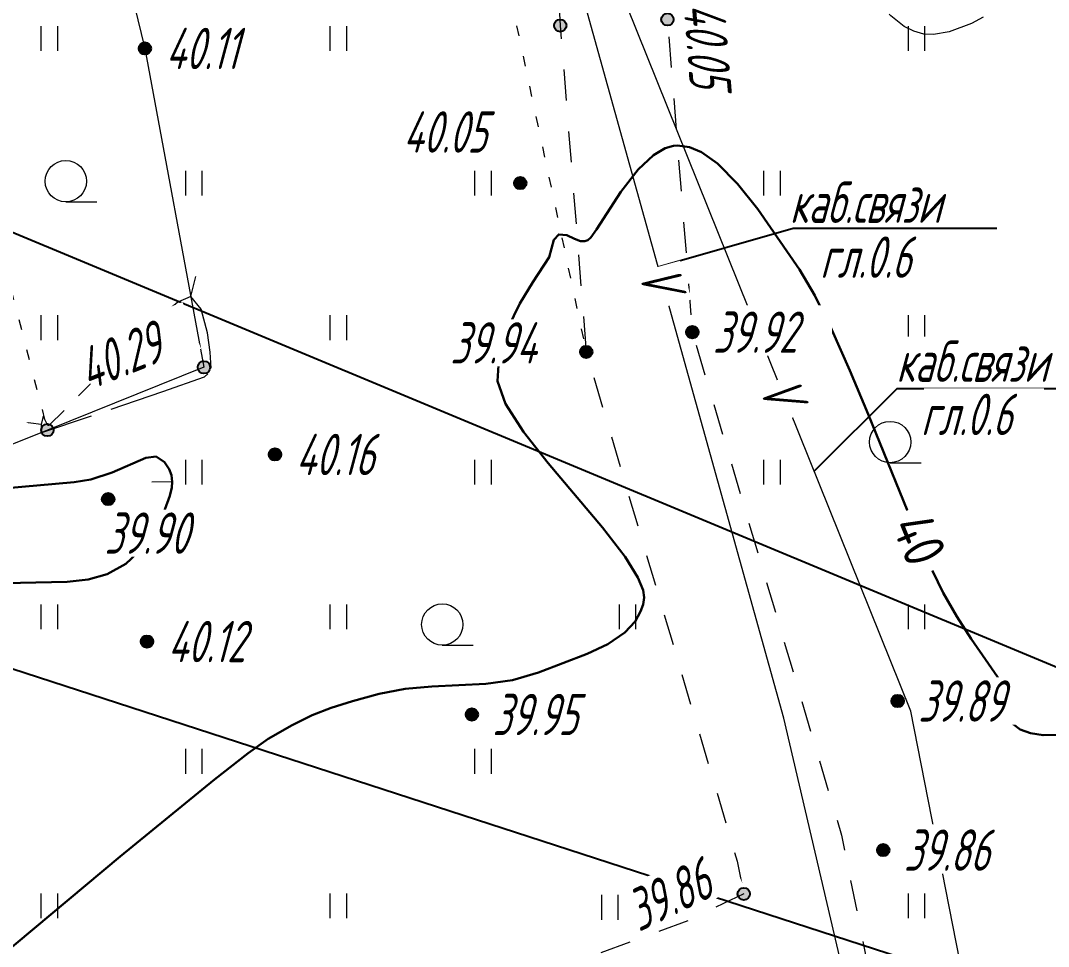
# Model space of a CAD drawing. Extents: x 2208637 to 2213412, y 575334 to 577367.
# Drawn here: x 2210984.3 to 2211009.19, y 576561.32 to 576583.74 of the extents above; entities that cross this region are included whole.
import ezdxf
from ezdxf.enums import TextEntityAlignment as Align

# ---------------------------------------------------------------- set-up
doc = ezdxf.new("R2010")
doc.units = 0
doc.header["$LTSCALE"] = 0.5
for name, pattern in [('2000_366_2', [1.5, 0.5, -1]), ('500_189_3_2', [3, 1.5, -1.5]), ('500_329_3', [6, 5, -1])]:
    doc.linetypes.add(name, pattern=pattern)
doc.layers.get('0').update_dxf_attribs({"lineweight": 25})
for name, color, linetype, lineweight in [('ИИ_ГОРИЗОНТАЛИ_ОСН', 32, 'Continuous', 15), ('ИИ_ГОРИЗОНТАЛИ_УТОЛЩ', 32, 'Continuous', 30), ('ИИ_ДОРОГИ_АД', 7, 'Continuous', 25), ('ИИ_КАБЕЛЯ_СВЯЗИ', 212, 'Continuous', 25), ('ИИ_ОГРАДЫ', 7, 'Continuous', 25), ('ИИ_ОТМЕТКИ', 7, 'Continuous', 25), ('ИИ_ТРАССЫ_КЛС', 5, 'Continuous', 40), ('ИИ_УГОДЬЯ', 7, 'Continuous', 25)]:
    doc.layers.add(name, color=color, linetype=linetype, lineweight=lineweight)
doc.styles.add('BM431', font='', dxfattribs={"height": 1})
doc.styles.add('GOST 2.304', font='cs_gost2304.shx', dxfattribs={"width": 0.8, "oblique": 15})
doc.styles.get('BM431').set_extended_font_data('bm431', italic=True)
doc.linetypes.add('2000_476_2_3', pattern='A,5,-0.5,[36,Topography.shx,S=1,R=0,X=0,Y=0],-0.5,5', length=11)
doc.linetypes.add('500_132_1', pattern='A,4,[3,Topography.shx,S=2.5,R=0,X=0,Y=0],4,-2', length=10)

# ---------------------------------------------------------------- blocks, each defined once
blk = doc.blocks.new('500_329_6')
at = {"color": 0, "linetype": 'Continuous', "lineweight": -2}
blk.add_lwpolyline([(0, 0), (1, 0)], dxfattribs=at)
blk = doc.blocks.new('500_401')
at = {"color": 0, "linetype": 'Continuous', "lineweight": -2}
for points in [[(-0.4, 0), (-0.4, 1.2)], [(0.4, 0), (0.4, 1.2)]]:
    blk.add_lwpolyline(points, dxfattribs=at)
blk = doc.blocks.new('500_379')
at = {"color": 0, "linetype": 'Continuous', "lineweight": -2}
blk.add_lwpolyline([(0, -1), (1.5, -1)], dxfattribs=at)
blk.add_circle((0, 0), 1, dxfattribs=at)
blk = doc.blocks.new('500_330_1')
at = {"linetype": 'Continuous', "lineweight": -2}
h = blk.add_hatch(color=0, dxfattribs=at)
h.dxf.hatch_style = 1
edge = h.paths.add_edge_path()
edge.add_arc((0, 0), 0.3, 0, 360)
at = {"color": 0, "linetype": 'Continuous', "lineweight": -2}
blk.add_circle((0, 0), 0.3, dxfattribs=at)
at = {"color": 0, "linetype": 'Continuous', "lineweight": -2, "style": 'GOST 2.304', "flags": 1}
for tag, p in [('Номер', (-1, -1)), ('Номер_рабочей_станции', (-1, -3.5))]:
    blk.add_attdef(tag, text='', height=2, dxfattribs=at).set_placement(p, align=Align.RIGHT)
at = {"color": 0, "linetype": 'Continuous', "lineweight": -2, "style": 'GOST 2.304'}
blk.add_attdef('Высота', (1, -1), '', height=2, dxfattribs=at)
at = {"color": 0, "linetype": 'Continuous', "lineweight": -2, "style": 'GOST 2.304', "flags": 1}
blk.add_attdef('Код', (0, -3.5), '', height=2, dxfattribs=at)
blk = doc.blocks.new('*U56')
at = {"color": 7, "true_color": 0xffffff}
blk.add_wipeout([(-1.525, 1.1), (1.625, 1.1), (1.625, -1.1), (-1.525, -1.1)], dxfattribs=at)
at = {"color": 0, "linetype": 'Continuous', "lineweight": -2, "style": 'GOST 2.304'}
blk.add_attdef('Высота', text='', height=2, dxfattribs=at).set_placement((0, 0), align=Align.MIDDLE_CENTER)
blk = doc.blocks.new('*U64')
at = {"color": 0, "linetype": 'Continuous', "lineweight": -2, "style": 'BM431'}
for tag, p in [('Характеристика', (3, 1.5)), ('Глубина', (3, -3.5))]:
    blk.add_attdef(tag, p, '', height=2, dxfattribs=at)
at = {"color": 7, "linetype": 'Continuous', "lineweight": -2, "true_color": 0xffffff}
blk.add_wipeout([(0, 1.1), (0, -1.1), (1.6, -1.1), (1.6, 1.1)], dxfattribs=at)
at = {"color": 0, "linetype": 'Continuous', "lineweight": -2, "style": 'BM431'}
blk.add_attdef('Индекс_назначения', text='', height=2, dxfattribs=at).set_placement((0, 0), align=Align.MIDDLE_LEFT)

msp = doc.modelspace()

# ---------------------------------------------------------------- linework, layer by layer
at = {"layer": 'ИИ_ГОРИЗОНТАЛИ_ОСН', "color": 32, "linetype": '500_329_3', "lineweight": 20, "elevation": 40.25, "flags": 128}
msp.add_lwpolyline([(2211042.266, 576569.609), (2211042.209, 576569.794), (2211042.187, 576570.098), (2211042.132, 576570.431), (2211041.972, 576570.707), (2211041.643, 576570.796), (2211040.966, 576570.859), (2211039.009, 576570.991), (2211037.95, 576571.102), (2211036.985, 576571.27), (2211036.355, 576571.46), (2211036.002, 576571.642), (2211035.838, 576571.784), (2211035.718, 576571.97), (2211035.63, 576572.19), (2211035.575, 576572.53), (2211035.624, 576573.007), (2211035.838, 576573.646), (2211036.545, 576575.095), (2211037.256, 576576.663), (2211037.662, 576577.392), (2211038.827, 576579.291), (2211039.017, 576579.672), (2211039.098, 576579.909), (2211039.117, 576580.101), (2211039.101, 576580.195), (2211039.026, 576580.367), (2211038.838, 576580.591), (2211038.152, 576581.143), (2211038.032, 576581.476), (2211038.304, 576581.781), (2211038.871, 576582.088), (2211040.003, 576582.57), (2211040.251, 576582.691), (2211040.364, 576582.784), (2211040.378, 576582.905), (2211040.337, 576583.019), (2211040.244, 576583.178), (2211040.166, 576583.424), (2211040.229, 576583.703), (2211040.386, 576584.154), (2211040.557, 576584.724), (2211040.66, 576585.355), (2211040.615, 576585.992), (2211040.458, 576586.507), (2211040.228, 576587.014), (2211039.92, 576587.51), (2211039.529, 576587.991), (2211039.048, 576588.454), (2211038.474, 576588.895), (2211037.832, 576589.226), (2211037.024, 576589.492), (2211036.121, 576589.71), (2211034.325, 576590.064), (2211033.576, 576590.232), (2211033.024, 576590.416), (2211032.429, 576590.735), (2211031.876, 576591.099), (2211030.929, 576591.807), (2211030.623, 576591.757), (2211030.468, 576592.093), (2211030.295, 576592.394), (2211030.075, 576592.681), (2211029.786, 576592.878), (2211029.444, 576593.022), (2211029.114, 576593.197), (2211028.86, 576593.488), (2211028.791, 576593.919), (2211028.771, 576594.748), (2211028.789, 576595.842), (2211028.902, 576598.298), (2211029.047, 576600.23), (2211029.107, 576600.669), (2211029.196, 576601.039), (2211029.293, 576601.353), (2211029.434, 576601.607), (2211029.66, 576601.793), (2211029.958, 576601.824), (2211030.572, 576601.605), (2211030.825, 576601.649), (2211030.964, 576601.945), (2211031.083, 576602.521), (2211031.179, 576603.253), (2211031.25, 576604.013), (2211031.29, 576604.678), (2211031.293, 576605.509), (2211031.277, 576605.829), (2211031.204, 576606.12), (2211031.028, 576606.418), (2211030.644, 576606.676), (2211028.883, 576607.381), (2211028.673, 576607.51), (2211028.616, 576607.588), (2211028.617, 576607.624), (2211028.638, 576607.65), (2211028.736, 576607.678), (2211029.008, 576607.67), (2211029.542, 576607.586), (2211030.363, 576607.406), (2211032.185, 576606.942), (2211032.498, 576606.938), (2211032.648, 576606.893), (2211032.802, 576606.751), (2211033.266, 576606.173), (2211033.578, 576605.842), (2211033.894, 576605.601), (2211035.973, 576604.187), (2211036.78, 576603.608), (2211037.513, 576603.038), (2211038.093, 576602.512), (2211038.442, 576602.069), (2211038.67, 576601.372), (2211038.738, 576600.612), (2211038.71, 576599.91), (2211038.622, 576599.164), (2211038.725, 576598.985), (2211037.113, 576597.868), (2211036.364, 576597.303), (2211035.906, 576596.901), (2211035.707, 576596.663), (2211035.666, 576596.548), (2211035.677, 576596.505), (2211035.709, 576596.475), (2211035.819, 576596.451), (2211036.088, 576596.498), (2211036.591, 576596.682), (2211037.352, 576597.04), (2211038.129, 576597.454), (2211038.783, 576597.829), (2211039.173, 576598.073), (2211039.435, 576598.271), (2211039.624, 576598.451), (2211040.004, 576598.913), (2211040.531, 576599.485), (2211040.822, 576599.848), (2211041.066, 576600.271), (2211041.215, 576600.765), (2211041.218, 576601.25), (2211041.095, 576601.679), (2211040.714, 576602.581), (2211040.574, 576603.161), (2211040.53, 576603.692), (2211040.534, 576604.217), (2211040.578, 576605.34), (2211040.565, 576605.982), (2211040.493, 576606.707), (2211040.355, 576607.474), (2211040.178, 576608.207), (2211039.986, 576608.877), (2211039.399, 576610.714), (2211039.338, 576610.933), (2211039.29, 576611.217), (2211039.326, 576611.651), (2211039.429, 576612.187), (2211039.472, 576612.694), (2211039.325, 576613.038), (2211038.985, 576613.079), (2211038.42, 576612.952), (2211037.743, 576612.726), (2211036.493, 576612.247), (2211036.143, 576612.13), (2211035.814, 576612.067), (2211035.215, 576612.011), (2211034.873, 576612.017), (2211033.881, 576612.077), (2211033.397, 576612.088), (2211033.034, 576612.055), (2211032.752, 576611.956), (2211032.337, 576611.69), (2211032.056, 576611.574), (2211031.675, 576611.546), (2211030.289, 576611.581), (2211029.474, 576611.552), (2211028.706, 576611.431), (2211028.08, 576611.172), (2211027.602, 576610.729), (2211027.214, 576610.152), (2211026.914, 576609.534), (2211026.7, 576608.973), (2211026.526, 576608.402), (2211026.464, 576608.32), (2211026.465, 576608.231), (2211025.778, 576606.784), (2211025.682, 576606.561), (2211025.63, 576606.398), (2211025.636, 576606.243), (2211025.722, 576606.142), (2211025.854, 576606.043), (2211025.956, 576605.902), (2211025.956, 576605.68), (2211025.831, 576604.857), (2211025.811, 576604.351), (2211025.85, 576603.969), (2211026.162, 576602.387), (2211026.277, 576601.728), (2211026.371, 576601.01), (2211026.424, 576600.386), (2211026.506, 576598.854), (2211026.626, 576594.964), (2211026.636, 576594.265), (2211026.611, 576592.685), (2211026.638, 576592.12), (2211026.711, 576591.429), (2211026.861, 576590.711), (2211027.078, 576590.07), (2211027.317, 576589.457), (2211027.531, 576588.823), (2211027.674, 576588.118), (2211027.699, 576587.29), (2211027.623, 576586.552), (2211027.482, 576585.869), (2211027.278, 576585.21), (2211027.015, 576584.547), (2211026.695, 576583.849), (2211025.898, 576582.234), (2211025.495, 576581.328), (2211024.821, 576579.614), (2211024.459, 576578.859), (2211024.02, 576578.206), (2211023.583, 576577.775), (2211023.19, 576577.513), (2211022.891, 576577.371), (2211022.598, 576577.27), (2211022.319, 576577.212), (2211021.865, 576577.179), (2211021.204, 576577.227), (2211020.31, 576577.413), (2211019.374, 576577.714), (2211018.429, 576578.1), (2211017.505, 576578.542), (2211016.638, 576579.013), (2211015.859, 576579.483), (2211015.202, 576579.925), (2211014.511, 576580.503), (2211013.932, 576581.139), (2211013.447, 576581.798), (2211012.366, 576583.529), (2211012.069, 576583.901), (2211011.409, 576584.651), (2211011.119, 576584.943), (2211010.857, 576585.121), (2211010.626, 576585.218), (2211010.449, 576585.262), (2211010.278, 576585.281), (2211010.111, 576585.256), (2211009.819, 576585.147), (2211009.364, 576584.899), (2211008.03, 576584.046), (2211007.33, 576583.664), (2211006.79, 576583.46), (2211006.41, 576583.398), (2211006.173, 576583.41), (2211005.934, 576583.475), (2211005.696, 576583.594), (2211005.373, 576583.848), (2211005, 576584.293), (2211004.614, 576584.945), (2211004.03, 576586.18), (2211003.794, 576586.557), (2211003.465, 576586.838), (2211003.16, 576587.022), (2211002.883, 576587.217), (2211002.637, 576587.533), (2211002.534, 576587.931), (2211002.446, 576588.647), (2211002.182, 576591.69), (2211002.06, 576592.666), (2211001.906, 576593.453), (2211001.71, 576593.951), (2211001.315, 576594.385), (2211000.858, 576594.688), (2211000.37, 576594.9), (2210999.427, 576595.213), (2210998.949, 576595.354), (2210998.16, 576595.469), (2210997.722, 576595.562), (2210997.302, 576595.736), (2210996.967, 576595.935), (2210996.653, 576596.072), (2210996.297, 576596.064), (2210995.95, 576595.828), (2210995.488, 576595.343), (2210994.986, 576594.727), (2210994.513, 576594.095), (2210994.144, 576593.566), (2210993.951, 576593.255), (2210993.841, 576592.979), (2210993.754, 576592.435), (2210993.761, 576592.146), (2210993.857, 576590.974), (2210993.867, 576590.217), (2210993.8, 576589.431), (2210993.663, 576588.824), (2210993.498, 576588.403), (2210993.272, 576588.026), (2210992.984, 576587.719), (2210992.589, 576587.413), (2210991.932, 576587.013), (2210990.963, 576586.542), (2210989.917, 576586.118), (2210988.884, 576585.761), (2210987.954, 576585.49), (2210987.219, 576585.322), (2210986.769, 576585.277), (2210986.389, 576585.403), (2210986.096, 576585.65), (2210985.835, 576585.935), (2210985.609, 576586.134), (2210985.412, 576586.237), (2210985.259, 576586.274), (2210985.099, 576586.278), (2210984.923, 576586.244), (2210984.61, 576586.132), (2210984.13, 576585.895), (2210983.492, 576585.518), (2210981.752, 576584.349), (2210981.523, 576584.233), (2210981.286, 576584.184), (2210980.554, 576584.115), (2210980.129, 576584.022), (2210979.71, 576583.839), (2210979.379, 576583.59), (2210979.05, 576583.251), (2210977.477, 576581.265), (2210977.037, 576580.8), (2210974.838, 576578.683), (2210974.016, 576577.836), (2210973.252, 576576.969), (2210972.607, 576576.111), (2210972.218, 576575.452), (2210972.02, 576574.983), (2210971.941, 576574.687), (2210971.904, 576574.367), (2210971.916, 576574.031), (2210972.022, 576573.568), (2210972.296, 576573.01), (2210972.781, 576572.371), (2210973.335, 576571.746), (2210973.86, 576571.082), (2210974.261, 576570.327), (2210974.439, 576569.428), (2210974.384, 576568.517), (2210974.183, 576567.549), (2210973.876, 576566.581), (2210973.499, 576565.666), (2210973.092, 576564.858), (2210972.693, 576564.212), (2210972.404, 576563.849), (2210972.219, 576563.684), (2210972.115, 576563.632), (2210972.005, 576563.633), (2210971.897, 576563.702), (2210971.776, 576563.918), (2210971.659, 576564.363), (2210971.515, 576565.052), (2210971.341, 576565.607), (2210971.143, 576565.971), (2210970.967, 576566.17), (2210970.771, 576566.313), (2210970.577, 576566.425), (2210970.263, 576566.567), (2210969.808, 576566.706), (2210969.185, 576566.8), (2210968.513, 576566.802), (2210967.801, 576566.711), (2210967.061, 576566.524), (2210966.423, 576566.209), (2210965.802, 576565.719), (2210965.204, 576565.134), (2210964.108, 576563.99), (2210963.715, 576563.654), (2210963.441, 576563.486), (2210963.269, 576563.423), (2210963.073, 576563.403), (2210962.857, 576563.434), (2210962.552, 576563.565), (2210962.189, 576563.83)], dxfattribs=at)
msp.add_lwpolyline([(2210988.913, 576575.319), (2210988.891, 576575.709), (2210988.826, 576576.175), (2210988.672, 576576.747), (2210988.422, 576577.056), (2210988.107, 576576.918), (2210987.572, 576576.484), (2210986.913, 576575.868), (2210984.986, 576573.93), (2210984.957, 576573.932), (2210984.843, 576574.158), (2210984.796, 576573.958), (2210984.791, 576573.757), (2210987.747, 576574.751), (2210988.755, 576575.106), (2210988.855, 576575.202)], close=True, dxfattribs=at)
at = {"layer": 'ИИ_ГОРИЗОНТАЛИ_УТОЛЩ', "elevation": 40, "flags": 128}
for points in [[(2211009.39, 576566.438), (2211009.06, 576566.43), (2211008.756, 576566.479), (2211008.506, 576566.573), (2211008.338, 576566.698), (2211008.27, 576566.889), (2211008.292, 576567.105), (2211008.266, 576567.355), (2211008.156, 576567.554), (2211007.32, 576568.766), (2211006.971, 576569.307), (2211006.638, 576569.883), (2211006.386, 576570.409), (2211006.063, 576571.168), (2211004.827, 576574.206), (2211004.38, 576575.266), (2211003.942, 576576.245), (2211003.53, 576577.081), (2211003.159, 576577.711), (2211002.152, 576579.168), (2211001.663, 576579.786), (2211001.179, 576580.277), (2211000.792, 576580.551), (2211000.5, 576580.673), (2211000.207, 576580.714), (2211000.108, 576580.706), (2210999.913, 576580.649), (2210999.626, 576580.478), (2210999.258, 576580.129), (2210998.837, 576579.585), (2210998.245, 576578.673), (2210998.11, 576578.487), (2210998.04, 576578.419), (2210997.961, 576578.393), (2210997.86, 576578.398), (2210997.714, 576578.45), (2210997.531, 576578.54), (2210997.332, 576578.556), (2210997.215, 576578.426), (2210997.102, 576578.004), (2210996.704, 576577.399), (2210996.391, 576576.888), (2210996.096, 576576.291), (2210995.892, 576575.65), (2210995.849, 576575.006), (2210996.044, 576574.453), (2210996.481, 576573.776), (2210997.074, 576573.021), (2210998.388, 576571.46), (2210998.937, 576570.748), (2210999.248, 576570.254), (2210999.377, 576569.942), (2210999.403, 576569.768), (2210999.375, 576569.599), (2210999.313, 576569.424), (2210999.179, 576569.189), (2210998.929, 576568.921), (2210998.519, 576568.64), (2210998.019, 576568.4), (2210996.845, 576567.949), (2210996.213, 576567.768), (2210995.566, 576567.677), (2210994.26, 576567.61), (2210993.615, 576567.556), (2210992.986, 576567.437), (2210992.337, 576567.26), (2210991.82, 576567.098), (2210991.36, 576566.915), (2210990.877, 576566.675), (2210990.295, 576566.342), (2210989.809, 576565.997), (2210988.999, 576565.364), (2210986.71, 576563.496), (2210979.987, 576557.876)], [(2210983.532, 576570.109), (2210985.43, 576570.146), (2210985.934, 576570.202), (2210986.398, 576570.335), (2210986.847, 576570.582), (2210987.253, 576570.964), (2210987.57, 576571.428), (2210987.796, 576571.9), (2210987.912, 576572.232), (2210987.96, 576572.43), (2210987.974, 576572.565), (2210987.953, 576572.727), (2210987.901, 576572.877), (2210987.788, 576573.044), (2210987.581, 576573.178), (2210987.334, 576573.151), (2210986.518, 576572.795), (2210986.001, 576572.625), (2210985.594, 576572.557), (2210983.878, 576572.406)]]:
    msp.add_lwpolyline(points, dxfattribs=at)
at = {"layer": 'ИИ_ДОРОГИ_АД', "color": 7, "linetype": '500_189_3_2', "lineweight": 20, "flags": 128}
for points in [[(2210957.264, 576624.649), (2210962.78, 576624.008), (2210970.68, 576622.438), (2210977.235, 576620.77), (2210981.951, 576618.354), (2210987.734, 576614.809), (2210990.593, 576612.07), (2210992.457, 576609.416), (2210995.704, 576603.964), (2210996.615, 576596.871), (2210997.368, 576583.615), (2210997.997, 576575.713), (2211001.654, 576563.382), (2211001.813, 576562.591)], [(2210994.944, 576615.7), (2210996.003, 576613.728), (2210997.928, 576607.058), (2210999.206, 576597.111), (2210999.964, 576583.763), (2211000.567, 576576.191), (2211004.18, 576564.009), (2211005.618, 576556.857)], [(2211001.813, 576562.591), (2211000.493, 576561.954), (2210996.969, 576560.648), (2210991.757, 576559.456), (2210985.446, 576558.962), (2210982.097, 576557.963), (2210979.22, 576556.962), (2210978.627, 576556.755), (2210973.502, 576554.514), (2210968.222, 576553.094)]]:
    msp.add_lwpolyline(points, dxfattribs=at)
at = {"layer": 'ИИ_КАБЕЛЯ_СВЯЗИ', "linetype": '500_132_1', "lineweight": 20, "flags": 128}
for points, elevation in [([(2211122.522, 576400.363), (2211118.072, 576407.323), (2211104.673, 576429.893), (2211090.113, 576443.534), (2211060.374, 576464.655), (2211045.654, 576479.785), (2211029.635, 576505.835), (2211018.566, 576521.776), (2211012.266, 576534.276), (2211011.455, 576538.519), (2211005.857, 576567.016), (2210995.538, 576592.636), (2210994.338, 576612.677), (2211006.398, 576609.606), (2211012.198, 576606.716)], -0.758), ([(2211125.812, 576402.713), (2211105.833, 576430.983), (2211091.9, 576444.591), (2211073.714, 576459.524), (2211062.324, 576470.285), (2211049.564, 576484.255), (2211020.496, 576522.676), (2211012.186, 576534.466), (2211008.356, 576543.026), (2211002.78, 576566.844), (2210997.807, 576584.706), (2210995.318, 576591.766), (2211003.898, 576599.476), (2211009.398, 576605.256), (2211011.388, 576605.076)], -0.759)]:
    msp.add_lwpolyline(points, dxfattribs=dict(at, elevation=elevation))
at = {"layer": 'ИИ_КАБЕЛЯ_СВЯЗИ', "flags": 128}
for points, elevation in [([(2210999.738, 576577.772), (2211003.005, 576578.711), (2211007.944, 576578.711)], -0.759), ([(2211003.516, 576572.829), (2211005.531, 576574.83), (2211010.458, 576574.83)], -0.758)]:
    msp.add_lwpolyline(points, dxfattribs=dict(at, elevation=elevation))
at = {"layer": 'ИИ_ОГРАДЫ', "linetype": '2000_476_2_3', "lineweight": 20, "flags": 128}
for points in [[(2210988.91, 576610.7), (2210988.04, 576607), (2210984.41, 576597.01), (2210984.72, 576593.67), (2210987.31, 576583.06), (2210988.74, 576575.34)], [(2210988.74, 576575.34), (2210984.948, 576573.82), (2210974.92, 576569.8), (2210956.487, 576565.219)]]:
    msp.add_lwpolyline(points, dxfattribs=at)
at = {"layer": 'ИИ_ТРАССЫ_КЛС', "lineweight": 25, "flags": 128}
for points in [[(2211012.094, 576566.952), (2210954.191, 576591.063), (2210944.005, 576591.063)], [(2211014.291, 576558.224), (2210951.609, 576578.591), (2210942.388, 576578.591)]]:
    msp.add_lwpolyline(points, dxfattribs=at)
at = {"layer": 'ИИ_УГОДЬЯ', "linetype": '2000_366_2', "lineweight": 20, "flags": 128}
for points in [[(2210988.769, 576610.101), (2210992.749, 576605.603), (2210993.82, 576604.01), (2210994.615, 576598.402), (2210994.96, 576592.68), (2210995.77, 576587.16), (2210995.889, 576585.584), (2210997.997, 576575.713)], [(2210960.973, 576595.206), (2210967.258, 576592.934), (2210969.739, 576591.116), (2210977.472, 576588.513), (2210981.153, 576585.622), (2210982.046, 576583.233), (2210983.554, 576579.2), (2210984.948, 576573.82)]]:
    msp.add_lwpolyline(points, dxfattribs=at)

# ---------------------------------------------------------------- block references
at = {"layer": 'ИИ_ГОРИЗОНТАЛИ_ОСН'}
for p, xscale, yscale, zscale, rotation in [((2210988.422, 576577.056, 40.25), 0.5, 0.5, 0.5, 76.26939969650476), ((2210984.796, 576573.958, 40.25), 0.5, 0.5, 0.5, 172.6756220123807), ((2210987.974, 576572.565, 40), 0.4999999999999998, 0.4999999999999998, 0.4999999999999998, 180.6564052093702)]:
    msp.add_blockref('500_329_6', p, dxfattribs=dict(at, xscale=xscale, yscale=yscale, zscale=zscale, rotation=rotation))
at = {"layer": 'ИИ_ОТМЕТКИ'}
ref = msp.add_blockref('500_330_1', (2210997.368, 576583.615, 40.085), dxfattribs=dict(at, xscale=0.4999999999999998, yscale=0.4999999999999998, zscale=0.4999999999999998, rotation=274.5558780815843))
ref.add_attrib('Высота', '40.08', (2210997.45, 576586.856), dxfattribs={"layer": '0', "color": 0, "linetype": 'Continuous', "lineweight": -2, "height": 1, "rotation": 274.5559, "style": 'GOST 2.304', "oblique": 15, "width": 0.8})
at = {"layer": 'ИИ_УГОДЬЯ', "lineweight": 20, "xscale": 0.5, "yscale": 0.5, "zscale": 0.5}
for name, p in [('500_401', (2210985, 576583)), ('500_401', (2210992, 576583)), ('500_401', (2211006, 576583)), ('500_379', (2210985.394, 576579.846)), ('500_401', (2210988.5, 576579.5)), ('500_401', (2210995.5, 576579.5)), ('500_401', (2211002.5, 576579.5)), ('500_401', (2210985, 576576)), ('500_401', (2210992, 576576)), ('500_401', (2211006, 576576)), ('500_379', (2211005.357, 576573.531)), ('500_401', (2210988.5, 576572.5)), ('500_401', (2210995.5, 576572.5)), ('500_401', (2211002.5, 576572.5)), ('500_401', (2210985, 576569)), ('500_401', (2210992, 576569)), ('500_379', (2210994.512, 576569.113)), ('500_401', (2210999, 576569)), ('500_401', (2211006, 576569)), ('500_401', (2210988.5, 576565.5)), ('500_401', (2210995.5, 576565.5)), ('500_401', (2210985, 576562)), ('500_401', (2210992, 576562)), ('500_401', (2210998.574, 576561.966)), ('500_401', (2211006, 576562))]:
    msp.add_blockref(name, p, dxfattribs=at)

# ---------------------------------------------------------------- next in the draw order: wipeouts: each hides what was drawn before it
at = {"lineweight": 0}
for points, layer in [([(2211005.268, 576571.608), (2211005.801, 576570.298), (2211006.857, 576570.727), (2211006.324, 576572.038)], 'ИИ_ГОРИЗОНТАЛИ_УТОЛЩ'), ([(2211002.977, 576578.766), (2211008.005, 576578.766), (2211008.005, 576579.931), (2211002.977, 576579.931)], 'ИИ_КАБЕЛЯ_СВЯЗИ'), ([(2211003.735, 576577.438), (2211006.639, 576577.438), (2211006.639, 576578.636), (2211003.735, 576578.636)], 'ИИ_КАБЕЛЯ_СВЯЗИ'), ([(2210999.274, 576577.313), (2210999.451, 576576.677), (2211000.549, 576576.983), (2211000.372, 576577.618)], 'ИИ_КАБЕЛЯ_СВЯЗИ'), ([(2211005.557, 576574.918), (2211010.584, 576574.918), (2211010.584, 576576.084), (2211005.557, 576576.084)], 'ИИ_КАБЕЛЯ_СВЯЗИ'), ([(2211002.219, 576574.524), (2211002.465, 576573.912), (2211003.523, 576574.338), (2211003.276, 576574.95)], 'ИИ_КАБЕЛЯ_СВЯЗИ'), ([(2211000.29, 576583.992), (2211000.513, 576581.2), (2211001.649, 576581.291), (2211001.427, 576584.083)], 'ИИ_ОТМЕТКИ'), ([(2210987.927, 576582.49), (2210990.388, 576582.49), (2210990.388, 576583.63), (2210987.927, 576583.63)], 'ИИ_ОТМЕТКИ'), ([(2210993.677, 576580.468), (2210996.478, 576580.468), (2210996.478, 576581.608), (2210993.677, 576581.608)], 'ИИ_ОТМЕТКИ'), ([(2210986.072, 576574.748), (2210988.672, 576575.79), (2210988.219, 576576.92), (2210985.619, 576575.878)], 'ИИ_ОТМЕТКИ'), ([(2211001.117, 576575.621), (2211003.948, 576575.621), (2211003.948, 576576.839), (2211001.117, 576576.839)], 'ИИ_ОТМЕТКИ'), ([(2210994.757, 576575.362), (2210997.424, 576575.362), (2210997.424, 576576.502), (2210994.757, 576576.502)], 'ИИ_ОТМЕТКИ'), ([(2210981.88, 576572.97), (2210984.479, 576574.012), (2210984.026, 576575.142), (2210981.427, 576574.1)], 'ИИ_ОТМЕТКИ'), ([(2210991.077, 576572.66), (2210993.618, 576572.66), (2210993.618, 576573.858), (2210991.077, 576573.858)], 'ИИ_ОТМЕТКИ'), ([(2210986.381, 576570.756), (2210989.189, 576570.756), (2210989.189, 576571.896), (2210986.381, 576571.896)], 'ИИ_ОТМЕТКИ'), ([(2210987.977, 576568.13), (2210990.621, 576568.13), (2210990.621, 576569.347), (2210987.977, 576569.347)], 'ИИ_ОТМЕТКИ'), ([(2211006.09, 576566.69), (2211008.898, 576566.69), (2211008.898, 576567.83), (2211006.09, 576567.83)], 'ИИ_ОТМЕТКИ'), ([(2210995.778, 576566.364), (2210998.586, 576566.364), (2210998.586, 576567.504), (2210995.778, 576567.504)], 'ИИ_ОТМЕТКИ'), ([(2211005.74, 576563.08), (2211008.468, 576563.08), (2211008.468, 576564.278), (2211005.74, 576564.278)], 'ИИ_ОТМЕТКИ'), ([(2210999.347, 576561.618), (2211001.804, 576562.803), (2211001.284, 576563.882), (2210998.827, 576562.696)], 'ИИ_ОТМЕТКИ')]:
    msp.add_wipeout(points, dxfattribs=at).dxf.layer = layer

# ---------------------------------------------------------------- next in the draw order: block references
at = {"layer": 'ИИ_ГОРИЗОНТАЛИ_УТОЛЩ', "color": 32, "lineweight": 20, "xscale": 0.5, "yscale": 0.5, "zscale": 0.5, "rotation": 292.1283234605709}
msp.add_blockref('*U56', (2211006.063, 576571.168, 40), dxfattribs=at).add_auto_attribs({'Высота': '40'})
at = {"layer": 'ИИ_КАБЕЛЯ_СВЯЗИ'}
ref = msp.add_blockref('*U64', (2210999.738, 576577.772, -0.759), dxfattribs=dict(at, xscale=0.4999999999999999, yscale=0.4999999999999999, zscale=0.4999999999999999, rotation=285.5556810975071))
ref.add_attrib('Индекс_назначения', 'V', dxfattribs={"layer": '0', "color": 0, "linetype": 'Continuous', "lineweight": -2, "height": 1, "rotation": 285.5557, "style": 'GOST 2.304', "oblique": 15, "width": 0.8}).set_placement((2210999.738, 576577.772, -0.759), align=Align.MIDDLE_LEFT)
ref.add_attrib('Характеристика', 'каб.связи', (2211002.927, 576578.836), dxfattribs={"layer": '0', "color": 0, "linetype": 'Continuous', "lineweight": -2, "height": 1, "style": 'GOST 2.304', "oblique": 15, "width": 0.8})
ref.add_attrib('Глубина', 'гл.0.6', (2211003.661, 576577.508), dxfattribs={"layer": '0', "color": 0, "linetype": 'Continuous', "lineweight": -2, "height": 1, "style": 'GOST 2.304', "oblique": 15, "width": 0.8})
at = {"layer": 'ИИ_ОТМЕТКИ'}
ref = msp.add_blockref('500_330_1', (2210999.964, 576583.763, 40.053), dxfattribs=dict(at, xscale=0.4999999999999998, yscale=0.4999999999999998, zscale=0.4999999999999998, rotation=274.5558780815843))
ref.add_attrib('Высота', '40.05', (2211000.351, 576584.115), dxfattribs={"layer": '0', "color": 0, "linetype": 'Continuous', "lineweight": -2, "height": 1, "rotation": 274.5559, "style": 'GOST 2.304', "oblique": 15, "width": 0.8})
ref = msp.add_blockref('500_330_1', (2210987.31, 576583.06, 40.11), dxfattribs=dict(at, xscale=0.5, yscale=0.5, zscale=0.5))
ref.add_attrib('Высота', '40.11', (2210987.81, 576582.56, 40.11), dxfattribs={"layer": '0', "color": 0, "linetype": 'Continuous', "lineweight": -2, "height": 1, "style": 'GOST 2.304', "oblique": 15, "width": 0.8})
ref = msp.add_blockref('500_330_1', (2210996.4, 576579.8, 40.05), dxfattribs=dict(at, xscale=0.5, yscale=0.5, zscale=0.5))
ref.add_attrib('Высота', '40.05', (2210993.56, 576580.538), dxfattribs={"layer": '0', "color": 0, "linetype": 'Continuous', "lineweight": -2, "height": 1, "style": 'GOST 2.304', "oblique": 15, "width": 0.8})
ref = msp.add_blockref('500_330_1', (2211000.567, 576576.191, 39.921), dxfattribs=dict(at, xscale=0.5, yscale=0.5, zscale=0.5))
ref.add_attrib('Высота', '39.92', (2211001.067, 576575.691, 40.872), dxfattribs={"layer": '0', "color": 0, "linetype": 'Continuous', "lineweight": -2, "height": 1, "style": 'GOST 2.304', "oblique": 15, "width": 0.8})
ref = msp.add_blockref('500_330_1', (2210988.74, 576575.34, 40.29), dxfattribs=dict(at, xscale=0.5, yscale=0.5, zscale=0.5, rotation=21.84428484270268))
ref.add_attrib('Высота', '40.29', (2210985.938, 576574.769), dxfattribs={"layer": '0', "color": 0, "linetype": 'Continuous', "lineweight": -2, "height": 1, "rotation": 21.8443, "style": 'GOST 2.304', "oblique": 15, "width": 0.8})
ref = msp.add_blockref('500_330_1', (2210997.997, 576575.713, 39.936), dxfattribs=dict(at, xscale=0.5, yscale=0.5, zscale=0.5))
ref.add_attrib('Высота', '39.94', (2210994.707, 576575.432), dxfattribs={"layer": '0', "color": 0, "linetype": 'Continuous', "lineweight": -2, "height": 1, "style": 'GOST 2.304', "oblique": 15, "width": 0.8})
ref = msp.add_blockref('500_330_1', (2210984.948, 576573.82, 40.252), dxfattribs=dict(at, xscale=0.5, yscale=0.5, zscale=0.5, rotation=21.84428484270268))
ref.add_attrib('Высота', '40.25', (2210981.745, 576572.992), dxfattribs={"layer": '0', "color": 0, "linetype": 'Continuous', "lineweight": -2, "height": 1, "rotation": 21.8443, "style": 'GOST 2.304', "oblique": 15, "width": 0.8})
ref = msp.add_blockref('500_330_1', (2210990.46, 576573.23, 40.16), dxfattribs=dict(at, xscale=0.5, yscale=0.5, zscale=0.5))
ref.add_attrib('Высота', '40.16', (2210990.96, 576572.73, 40.16), dxfattribs={"layer": '0', "color": 0, "linetype": 'Continuous', "lineweight": -2, "height": 1, "style": 'GOST 2.304', "oblique": 15, "width": 0.8})
ref = msp.add_blockref('500_330_1', (2210986.42, 576572.15, 39.9), dxfattribs=dict(at, xscale=0.5, yscale=0.5, zscale=0.5))
ref.add_attrib('Высота', '39.90', (2210986.331, 576570.826), dxfattribs={"layer": '0', "color": 0, "linetype": 'Continuous', "lineweight": -2, "height": 1, "style": 'GOST 2.304', "oblique": 15, "width": 0.8})
ref = msp.add_blockref('500_330_1', (2210987.36, 576568.7, 40.12), dxfattribs=dict(at, xscale=0.5, yscale=0.5, zscale=0.5))
ref.add_attrib('Высота', '40.12', (2210987.86, 576568.2, 40.12), dxfattribs={"layer": '0', "color": 0, "linetype": 'Continuous', "lineweight": -2, "height": 1, "style": 'GOST 2.304', "oblique": 15, "width": 0.8})
ref = msp.add_blockref('500_330_1', (2211005.54, 576567.26, 39.89), dxfattribs=dict(at, xscale=0.5, yscale=0.5, zscale=0.5))
ref.add_attrib('Высота', '39.89', (2211006.04, 576566.76, 39.89), dxfattribs={"layer": '0', "color": 0, "linetype": 'Continuous', "lineweight": -2, "height": 1, "style": 'GOST 2.304', "oblique": 15, "width": 0.8})
ref = msp.add_blockref('500_330_1', (2210995.228, 576566.934, 39.952), dxfattribs=dict(at, xscale=0.5, yscale=0.5, zscale=0.5))
ref.add_attrib('Высота', '39.95', (2210995.728, 576566.434, -26.635), dxfattribs={"layer": '0', "color": 0, "linetype": 'Continuous', "lineweight": -2, "height": 1, "style": 'GOST 2.304', "oblique": 15, "width": 0.8})
ref = msp.add_blockref('500_330_1', (2211005.19, 576563.65, 39.86), dxfattribs=dict(at, xscale=0.5, yscale=0.5, zscale=0.5))
ref.add_attrib('Высота', '39.86', (2211005.69, 576563.15, 39.86), dxfattribs={"layer": '0', "color": 0, "linetype": 'Continuous', "lineweight": -2, "height": 1, "style": 'GOST 2.304', "oblique": 15, "width": 0.8})
ref = msp.add_blockref('500_330_1', (2211001.813, 576562.591, 39.857), dxfattribs=dict(at, xscale=0.5, yscale=0.5, zscale=0.5, rotation=25.75804459408237))
ref.add_attrib('Высота', '39.86', (2210999.272, 576561.659), dxfattribs={"layer": '0', "color": 0, "linetype": 'Continuous', "lineweight": -2, "height": 1, "rotation": 25.758, "style": 'GOST 2.304', "oblique": 15, "width": 0.8})

# ---------------------------------------------------------------- next in the draw order: wipeouts: each hides what was drawn before it
at = {"lineweight": 0}
msp.add_wipeout([(2211006.178, 576573.63), (2211009.082, 576573.63), (2211009.082, 576574.827), (2211006.178, 576574.827)], dxfattribs=at).dxf.layer = 'ИИ_КАБЕЛЯ_СВЯЗИ'

# ---------------------------------------------------------------- next in the draw order: block references
at = {"layer": 'ИИ_КАБЕЛЯ_СВЯЗИ'}
ref = msp.add_blockref('*U64', (2211002.628, 576575.032, -0.758), dxfattribs=dict(at, xscale=0.5, yscale=0.5, zscale=0.5, rotation=291.9384003476953))
ref.add_attrib('Индекс_назначения', 'V', dxfattribs={"layer": '0', "color": 0, "linetype": 'Continuous', "lineweight": -2, "height": 1, "rotation": 291.9384, "style": 'GOST 2.304', "oblique": 15, "width": 0.8}).set_placement((2211002.628, 576575.032, -0.758), align=Align.MIDDLE_LEFT)
ref.add_attrib('Характеристика', 'каб.связи', (2211005.507, 576574.988), dxfattribs={"layer": '0', "color": 0, "linetype": 'Continuous', "lineweight": -2, "height": 1, "style": 'GOST 2.304', "oblique": 15, "width": 0.8})
ref.add_attrib('Глубина', 'гл.0.6', (2211006.104, 576573.7), dxfattribs={"layer": '0', "color": 0, "linetype": 'Continuous', "lineweight": -2, "height": 1, "style": 'GOST 2.304', "oblique": 15, "width": 0.8})

doc.saveas('drawing.dxf')
